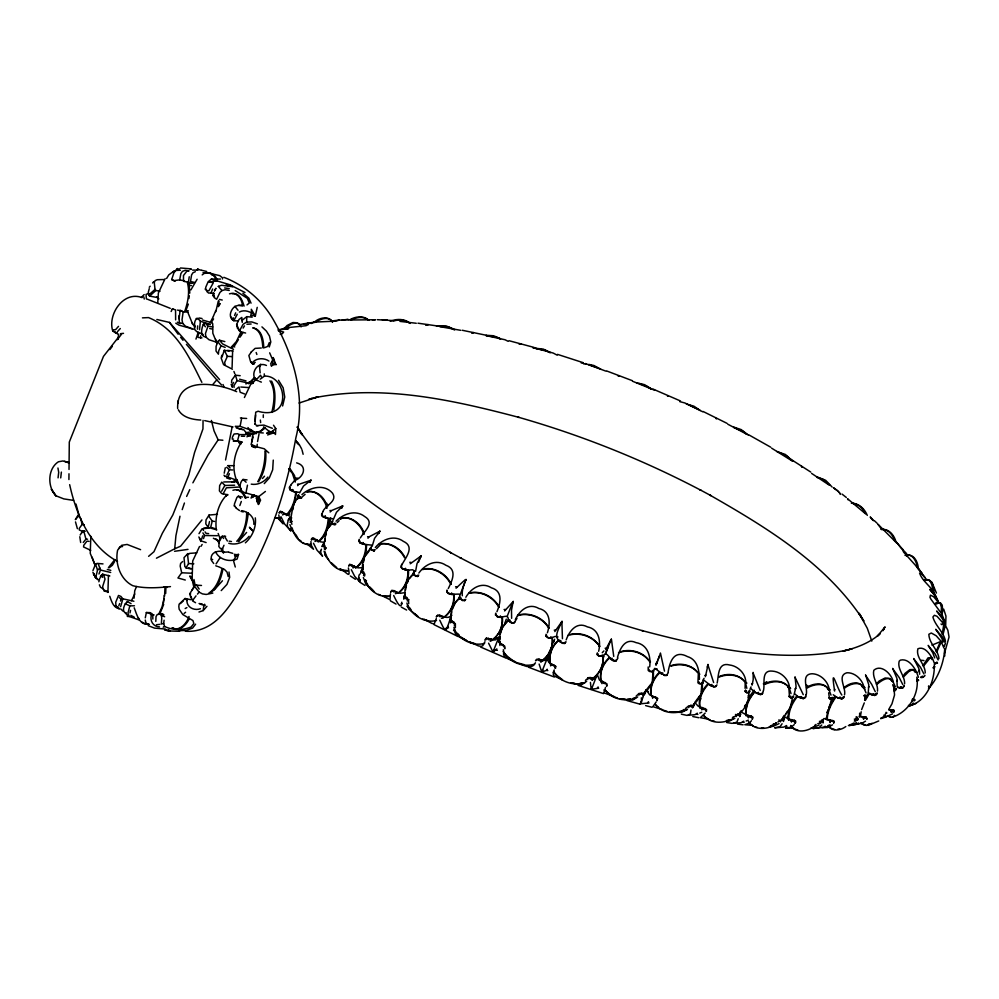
<?xml version="1.0" encoding="UTF-8"?>
<svg xmlns="http://www.w3.org/2000/svg" width="999" height="999" viewBox="0 0 999 999"><rect width="100%" height="100%" fill="white"/><g stroke="black" fill="none" stroke-linecap="round" stroke-linejoin="round"><path stroke-width="1.5" d="M263.286 417.47L263.299 414.822M325.1 541.271L325.1 538.711M499.9 645.504L499.912 643.431L498.414 641.445L498.851 637.162L500.374 644.417M763.311 690.983L762.025 694.193L760.214 694.63L755.281 692.344L750.861 688.673M229.782 284.965L232.779 286.75L229.77 286.363L229.782 284.727L211.313 279.158L208.142 281.755L205.831 287.075L205.432 289.585L207.43 290.684L208.916 290.771L213.299 282.804L208.803 281.743M259.503 366.333L260.14 372.877M598.676 688.224L591.183 689.298L590.421 682.417M597.227 675.336L597.24 674.462L599.45 680.094L606.942 683.84L606.668 686.301M944.767 656.043L944.717 648.925C943.93 662.899 937.986 678.383 928.483 688.698M68.919 479.545L68.981 473.776M69.018 469.455L69.293 442.082L103.471 356.393L118.369 337.312M933.678 592.682L933.865 588.648L931.992 582.454L929.257 580.007L926.173 579.832M203.059 420.392L202.947 428.933L194.58 452.46L188.861 474.775L172.827 514.96L162.338 533.279L153.971 551.71L148.614 556.318M216.808 529.882L208.154 527.372L209.515 521.54M145.292 617.832L146.353 612.537L150.087 612.624M189.822 282.817L188.449 282.118L189.236 276.76M310.939 541.458L311.101 544.992L313.536 549.263L307.217 544.043M401.348 567.357L401.998 563.985M925.249 672.914C925.286 664.21 915.434 657.379 917.931 648.738C924.537 645.978 929.869 654.083 932.729 659.003L934.739 664.26M794.505 723.114L795.441 722.864L795.441 721.665M945.691 624.987L945.953 616.108L943.693 609.14M598.651 651.298C600.899 641.608 599.388 629.245 587.387 626.873C576.723 621.153 569.305 631.081 566.183 639.884M706.106 711.263L706.143 710.014M942.569 623.813L942.881 623.126L943.843 623.751L942.244 634.353M152.835 619.068L152.772 614.66L151.548 613.324L146.353 612.537M213.724 563.498L211.413 560.389C209.553 552.584 217.77 549.775 223.988 551.985M342.445 505.944L341.608 507.942L342.62 505.969L331.168 510.689L330.169 512.012M865.534 674.824L868.78 684.765L868.268 692.757M934.677 657.941L932.791 652.822L928.183 645.366M224.226 473.176L225.287 467.782M861.188 711.8L860.539 715.771M447.265 592.145L447.315 590.933M199.513 329.707L200.362 321.191C194.892 313.661 193.269 326.099 195.155 330.145L197.415 332.105M321.628 513.673L322.515 516.545L325.212 517.819L333.404 518.843M465.109 600.324L462.525 600.611L459.852 598.289L459.565 596.253L466.009 579.333M753.146 672.377L753.196 679.632L752.097 685.152M866.932 718.269L866.882 719.417L866.083 717.12L859.028 716.333M904.607 683.803C905.044 675.761 896.94 669.18 899.2 661.176L900.386 660.127C907.854 658.204 913.498 666.033 916.458 671.852L918.456 677.31M462.337 595.754C460.826 583.478 474.1 571.178 456.056 588.211M708.004 664.385L707.217 667.057M833.778 723.039L833.89 721.203L832.866 720.616L823.75 718.568M897.189 686.513L896.902 678.333L892.694 668.393M554.208 669.904L553.296 674.437L554.12 675.986L562.137 679.745M294.605 481.343L294.643 480.544C303.309 477.697 308.304 465.946 296.641 462.874M690.983 710.014L690.459 713.786L687.662 715.409M752.559 718.918L752.609 717.694M255.032 424.125L255.694 412.237L258.129 411.226C266.046 413.811 276.523 413.574 280.944 405.132C286.463 393.456 278.434 375.412 264.473 376.086L260.24 379.17M703.296 680.918L702.484 683.566L699.412 683.865L697.914 682.854L698.338 673.938M179.071 318.818L180.145 310.202L183.192 311.738L187.912 312.212M504.845 648.838L504.77 646.166L499.35 642.569M273.501 425.224L275.774 428.559L275.474 434.478L274.076 432.742L270.005 432.817M699.437 683.229L701.373 683.853M496.066 614.123L495.504 615.222L495.654 613.186M745.204 682.816L745.092 688.373M323.464 544.792L322.952 546.428L323.801 546.79L325.05 546.003L323.152 544.205L321.965 546.603L323.464 544.792L322.689 544.755M944.642 645.854L943.68 646.465L945.341 643.843M789.16 719.205L791.62 719.692L791.495 722.04L790.771 720.054L783.853 716.62M937.636 601.485L936.65 598.026L929.857 589.385M362.999 569.917L363.112 564.76M231.568 382.767L231.718 380.169L235.427 375.199L240.172 375.699M255.082 421.116L255.519 415.022M405.244 596.578L403.971 598.538L404.333 596.578L405.244 596.578L407.192 597.727L406.518 598.801L405.382 598.426L404.295 595.841L405.07 594.343M273.264 460.102L272.677 469.767L269.305 477.972L264.26 483.603M407.929 570.167C408.354 578.284 405.594 586.813 399.175 592.107M657.005 700.049L657.579 698.338L649.625 694.817L646.403 689.884L648.051 691.558M164.585 596.103L164.947 587.912M197.44 329.22L197.665 325.886M236.301 426.923L235.277 426.373L240.097 426.336L241.658 418.194L246.641 418.469M546.066 634.265L545.941 636.288L547.514 637.612C551.548 639.972 554.532 634.565 558.004 636.975M177.472 268.469L174.688 271.903L174.6 270.779L171.691 279.533L173.814 280.657L179.683 279.857L180.894 273.551L182.405 271.403L185.102 270.329L188.599 270.916M657.579 698.338L657.092 700.661M555.519 668.343L555.731 666.283M943.855 623.064L942.931 619.517L936.625 611.013L942.669 617.607L944.979 623.076M942.806 642.257L942.045 638.673L935.801 629.258M229.221 290.472L225.05 289.722L221.94 290.572L219.905 292.532L216.646 299.238L214.173 297.565L213.736 293.219M372.227 545.204L362.962 544.168L360.152 542.994L359.215 540.197M235.914 507.517L234.328 505.919L234.465 503.958L236.925 497.39L238.349 496.228L242.432 497.015M289.435 487.087L290.209 490.022L292.682 491.358L299.263 492.357M894.03 712.062L893.381 709.902L888.773 709.802L890.509 710.439L891.27 712.212L891.071 709.877L892.981 711.288L893.893 710.888L893.381 709.902L892.319 710.689M222.515 278.971L222.59 277.884L219.743 275.637L208.354 273.002M447.003 590.009L446.84 592.07L448.314 593.568C451.386 595.267 458.816 593.381 459.765 594.417M706.418 711.4L706.568 709.502L698.301 706.318L694.817 702.572M200.562 338.087L200.737 335.839M414.947 571.141L412.525 569.767L407.654 570.179L402.385 568.856L401.061 567.332L401.223 565.222M907.242 556.231L906.555 553.621L902.147 549.013L903.645 552.185L919.542 569.83M455.369 627.734L455.382 623.763L450.187 619.755L451.56 615.184C447.54 620.204 442.42 615.247 437.699 614.997L436.313 616.982M936.1 651.51L940.384 641.658L931.93 645.117M218.481 306.631L219.031 301.061M222.927 569.205C221.166 578.171 217.807 588.174 209.703 593.356M273.788 409.99C275.249 400.312 276.049 390.147 271.603 381.081M597.34 652.834L597.177 654.807L598.788 656.043L603.196 655.993C606.955 649.512 609.415 660.514 613.998 660.976L616.083 660.926L617.956 658.004M806.23 694.63C808.041 687.874 800.549 674.225 812.05 673.751C820.828 673.925 828.895 682.117 829.345 690.684L831.006 695.142M844.517 694.78C846.315 687.836 836.663 675.586 846.915 672.764C855.444 672.364 863.261 680.494 864.222 688.536L866.058 692.919M546.653 635.227L546.553 636.375L546.028 635.551M649.675 666.945C651.048 656.842 648.014 644.605 636.038 642.632C624.899 637.412 619.88 648.975 617.457 657.379M268.806 452.834L264.26 448.776L257.005 446.915L257.243 444.243M450.661 622.889L450.524 620.054M740.571 714.035L739.672 716.545L740.571 714.035L739.922 713.011M794.093 694.642L796.078 686.463L795.029 676.822M914.834 700.074L914.122 700.961M90.822 536.301L90.247 553.371L94.98 564.947L92.095 557.167M108.466 575.399L107.904 592.457M134.066 598.176L134.753 590.734L136.526 586.5M163.461 603.009L164.148 595.566M156.443 558.191L174.7 548.801L175.924 535.676L179.982 516.233M232.642 350.599L232.08 367.669M606.331 684.253L606.83 685.826M178.833 315.896L179.433 322.977L182.705 323.401L185.539 326.248L193.931 329.295M236.526 441.321L233.179 440.921L237.525 440.796L239.211 434.602L250.075 434.602M795.441 722.864L795.616 721.053L794.442 720.329L790.771 720.054M744.842 690.958L746.753 692.707L748.613 692.557L749.675 690.247M253.659 494.705L257.118 497.465L256.793 501.136L258.466 504.433L258.953 499.787L256.119 498.439M664.497 671.128L660.426 653.021M746.29 714.859L748.688 715.459L748.426 717.794L747.776 715.759L741.495 712.175M928.521 686.912L928.633 685.851M547.402 632.754C550.349 623.638 550.824 611.313 538.836 608.478C528.546 602.385 519.355 610.764 515.297 619.705M857.229 717.257L857.629 720.154L857.492 717.819L856.155 716.758M295.017 533.766L292.345 530.694L289.91 524.637M451.398 614.26L451.673 611.813M503.996 646.453L504.67 648.201M554.832 667.956L555.656 666.345L548.801 662.412L547.914 660.539L547.752 657.067L550.149 650.624M58.067 477.872L58.704 472.302L57.942 468.007M60.714 477.909L61.376 472.102M365.821 544.655C365.934 553.409 362.724 562.599 355.432 567.907M359.215 539.348L358.978 541.446L360.152 542.994L361.276 542.969M405.507 590.122L406.418 585.189M198.988 612.025L203.184 610.589L203.858 605.219M748.164 697.627L748.451 695.254M271.815 412.437C274.201 402.21 275.861 390.134 269.98 380.794M830.069 698.488L830.594 699.275L832.155 698.85L830.594 699.275L828.783 697.814M745.329 691.82L745.566 689.959M190.759 599.687L185.077 598.501L179.108 604.195L178.821 606.518L179.158 609.215L182.792 614.547L192.932 620.554L193.856 623.501L191.121 626.997C182.867 630.394 172.652 630.469 164.61 626.46L163.686 623.376L164.098 620.217M117.87 339.398L118.681 334.128M222.028 357.055L224.275 350.249L229.121 351.074M406.156 569.917L405.257 569.88L405.457 568.306L406.156 569.917L407.654 570.179M823.114 719.942L823.064 722.727L823.114 719.942L822.314 719.505M919.192 672.027L918.793 668.381L913.71 658.503M415.584 571.403L417.008 563.648L421.316 555.744M348.376 567.919C350.686 579.732 347.277 572.427 340.047 568.643M255.257 316.308L257.23 307.355M251.636 442.182L252.922 434.802L253.783 433.054L254.995 432.742M693.843 705.594L692.856 705.594L692.519 707.904L693.843 705.594L693.706 703.721M454.508 623.975L454.32 625.249L455.219 625.811M240.309 486.488L237.088 482.542L234.328 481.019L234.116 482.405L234.902 480.194M177.822 403.534L178.259 400.649M328.534 559.665L326.173 556.893L324.076 551.211M462.612 599.987L461.6 599.375M188.898 298.539L189.31 295.804M298.251 495.691L298.851 495.329L298.601 496.503L298.401 494.655L298.202 496.491L299.225 497.889L301.648 498.026M702.484 683.566L702.647 682.529L701.56 683.778L702.821 683.079M232.13 426.973L225.562 459.952M598.026 653.783L597.852 654.882L597.14 654.045M257.555 441.558L259.016 434.078M325.274 549.75L325.612 547.702L322.989 545.566M763.461 690.684C765.234 683.816 760.651 669.542 772.677 671.153C781.568 671.827 789.747 680.132 789.585 689.06L791.008 693.618M941.945 614.772L942.744 610.938L942.207 605.094L940.471 602.897L938.311 602.946M701.286 707.791L702.222 707.542L701.847 709.852L701.286 707.791L699.937 706.855M833.603 722.964L833.89 721.203M348.951 565.946L349.837 564.373L358.004 567.869L363.261 567.682M328.159 518.506C327.834 527.172 324.837 536.126 317.919 541.758M407.267 600.961L407.492 599.7L408.903 599.675M648.938 670.516L649.138 669.442M287.462 523.726L288.286 520.042L289.897 518.319L291.246 519.53L289.011 519.805L289.211 519.005L290.584 519.542L291.895 524.3M616.083 660.926L616.208 660.227M749 699.2L749.5 696.503L754.158 690.197M792.357 698.401L790.421 707.479L783.341 717.981M165.697 593.493L165.871 588.074M170.142 630.831L168.519 629.894L168.319 630.943L179.62 631.281M248.289 512.699C247.228 522.989 244.73 533.191 238.399 541.583L246.591 532.455M360.077 573.95C357.63 574.85 358.753 584.84 360.314 579.707M654.845 668.643L653.121 671.528L649.75 671.565L648.201 670.441L648.189 666.957M554.969 666.708L554.095 665.022L551.985 664.76L549.725 662.874M829.47 698.651L828.658 692.806M644.755 693.668L643.431 693.493L642.981 695.779L645.042 693.581L646.091 689.785M218.344 300.936L215.821 311.7M492.894 652.297L498.851 637.162L495.154 640.034L486.351 638.149L484.727 640.084M214.51 296.815L212.899 295.467L213.311 293.431M605.494 687.399L603.858 692.794L614.472 696.715M513.236 601.286L511.5 610.177L511.625 618.331M496.94 611.713C500.424 603.284 503.334 591.246 491.346 587.787C481.331 581.406 470.929 588.473 465.846 597.277M290.834 530.993L287.375 526.461L287.387 524.213M834.615 691.058C830.406 662.986 836.313 687.087 841.857 695.054M668.144 671.89C669.867 661.513 674.088 649.437 687.487 656.605C697.539 659.615 699.312 670.516 699.437 679.357M717.145 683.066C718.743 675.736 717.682 661.738 729.632 664.997C738.523 666.071 746.665 674.6 745.691 683.728L746.852 688.323M919.417 670.391L919.629 674.225M129.982 612.911L130.557 610.364M221.815 355.232L221.179 358.054L223.564 364.66L232.405 369.23M245.704 434.378L246.104 432.654L243.943 429.92L240.572 428.958M417.407 615.884L408.641 609.015L406.905 603.046M893.943 710.227L893.568 711.912L892.244 712.15M206.131 542.569L201.086 540.871L202.66 535.839M98.864 581.78L99.5 579.033M500.149 634.29L502.534 627.285L508.791 619.73M295.729 492.245C294.942 500.174 292.532 508.241 286.988 514.185M458.766 599.3L459.228 597.29M827.234 718.93C827.647 710.876 831.38 703.471 835.976 696.99M864.922 694.692L864.522 696.428L866.97 696.241L865.421 696.89L864.747 696.103M282.63 405.969L284.74 397.04L283.142 387.774L278.509 380.257M183.192 311.738L182.018 319.78L182.705 323.401M258.666 380.994C248.464 378.209 255.906 360.202 266.446 365.484M372.29 545.816L374.563 538.324L380.057 530.981M698.713 682.929L698.963 681.88M652.447 679.969L653.109 670.454L652.135 671.678L653.733 671.166M363.911 574.125L363.611 575.374L364.598 576.073L364.847 574.013L361.875 571.89L361.538 570.392L363.149 569.243M831.368 699.412L829.257 708.353L826.747 712.612M294.618 502.472L296.591 492.332M828.071 709.889L826.473 718.418M668.381 672.377L666.72 675.424L664.685 675.574L654.957 668.431M701.211 691.658L701.96 682.317M746.216 691.857L746.478 690.833M892.681 684.752L894.292 688.748L893.855 690.434L895.678 690.072M864.272 702.896L861.638 709.602M259.965 366.745L260.652 364.111M591.42 689.372L597.24 674.462L594.755 678.558L590.434 677.497L588.036 677.734L586.775 679.32M80.17 535.039L82.517 531.293L82.742 532.467M313.474 543.231L317.033 550.212L322.577 556.206L320.367 552.672L320.617 550.561M363.436 562.262L364.098 559.815M418.281 576.186L415.696 576.336L413.948 574.762L413.274 573.326L414.011 571.303M239.835 505.569L241.321 501.461M203.546 538.598L204.533 535.514L202.922 532.904M219.231 540.871L220.292 537.112M593.356 678.858L592.669 678.171L592.045 680.419L594.218 678.508M601.648 681.555L602.597 681.393L601.972 683.641L600.649 680.606M253.072 437.013L251.174 444.33L252.248 446.64L255.532 447.752M361.538 570.392L360.776 572.939L362.15 571.053L363.961 572.252L363.012 573.176L361.875 571.89M190.921 597.777L189.66 593.843L193.519 587.899M562.037 621.153C558.391 630.332 551.835 637.924 562.724 643.368L564.797 643.431L566.083 641.845M239.91 337.387L241.421 332.442M92.932 570.591L95.542 564.185L97.078 563.386L103.009 563.898M466.108 640.272C462.15 638.049 453.758 635.826 454.707 629.969L453.883 627.285M739.884 714.198L739.635 715.072L737.824 713.948L740.471 714.722M168.519 629.894L168.219 630.931L164.585 629.845L166.908 629.707M325.449 536.201L326.161 533.753M198.314 331.968L195.954 339.111M738.224 718.718L736.9 722.14L732.804 723.388M516.995 618.331L513.923 623.251L511.875 623.101L509.59 621.578L510.027 620.117L508.916 620.841L508.329 620.054C508.691 612.437 501.098 619.318 497.002 616.633L495.766 614.572M788.86 696.253L790.771 697.864L793.094 697.015L792.944 696.353L792.482 697.577L790.771 697.864L790.709 696.116M783.503 721.515L783.965 718.868L782.729 717.669M238.536 554.408L236.338 556.48L235.402 554.757L238.536 554.408L237.1 559.09C229.096 562.387 219.318 559.627 215.434 551.673M269.255 346.978L270.804 341.945L269.455 336.014L266.433 331.144L261.95 326.885M292.62 509.977L293.394 507.542M885.376 713.898L884.989 715.134L883.728 715.234M864.734 698.576L865.334 696.678M448.276 588.561C452.072 580.881 457.729 569.48 445.879 565.259C436.126 558.603 424.862 564.56 418.868 573.039M245.367 542.832C252.235 536.713 256.481 527.122 255.307 517.882M550.324 650.549L551.173 647.901M224.825 341.583L219.455 340.209L217.957 341.196L216.084 346.428L216.034 351.011L218.406 354.183L218.719 350.824L221.091 345.829L218.257 342.332M917.432 679.183L916.895 680.831L918.705 680.207L917.357 679.844M943.006 634.615L945.241 625.611L944.542 623.713L947.864 630.294L949.05 637.037L944.492 653.358M268.506 433.529C270.192 429.607 267.12 433.042 271.303 431.955L275.774 428.559M749.475 692.132L749.799 691.158L748.588 692.382L749.55 691.52M217.457 514.298L209.053 515.059L209.116 516.683L212.25 521.066L210.689 527.21L215.622 528.833M240.222 491.371L241.209 488.411M247.465 485.189L245.954 492.957L258.741 496.603L260.589 500.199L258.466 504.433M375.162 549.587L373.988 551.086L370.854 549.388L370.329 548.439L371.828 546.078M324.288 549L324.687 547.777L326.336 548.014M390.459 593.806L390.035 599.712L382.742 596.053M506.281 619.155L504.845 623.251M213.374 316.483L210.127 322.665M134.478 605.781L129.833 605.856L127.934 613.111L129.221 616.495L139.248 620.004M158.853 613.935L162.063 606.868L164.023 598.838M189.023 616.483C186.9 623.001 179.533 632.03 171.965 627.809M611.313 639.098L605.382 654.045M182.205 509.627L184.428 503.021M222.44 548.788L223.988 545.292M705.381 676.71L707.979 665.009L713.636 682.542M204.595 323.976L203.334 324.263C201.648 328.234 199.6 336.388 205.881 337.088L209.053 339.772L216.733 342.257M252.185 317.17L246.79 316.633L246.641 322.09L243.132 324.263L239.648 330.519L240.934 331.83L245.617 333.042M221.99 569.043C219.98 577.996 216.795 587.874 208.766 593.194M171.141 311.501L172.427 308.953L175.562 309.89L175.624 319.88M98.963 574.013L100.474 570.029L98.239 563.798M120.629 606.655L122.865 598.838L120.916 596.415L118.506 595.466L115.722 602.247L115.946 605.781L119.031 608.678M439.76 620.167C445.741 632.817 445.554 633.541 450.636 617.432M488.573 643.181L493.069 652.11L493.768 650.137M186.376 309.303L188.336 304.108M163.686 604.42L159.79 614.098M543.294 660.451L541.583 659.952L540.796 662.137L542.27 660.676L544.892 660.364L547.752 657.067L548.963 659.652L547.639 657.891M290.085 522.377L290.522 521.166M333.354 519.443L336.476 512.275L342.607 506.068M821.003 722.215L820.554 723.426L817.794 723.638M539.123 664.073L541.72 671.915L542.669 670.029M452.272 609.365L455.294 602.734L460.264 597.365M419.992 558.229L420.929 556.231L418.469 562.25M464.76 581.868L465.509 579.857M560.963 623.776L561.875 621.728L562.449 638.686M118.756 605.956L119.668 603.546M120.479 601.036L121.229 599.063L122.865 598.838L133.891 601.248M551.51 663.711L550.674 665.883L550.499 663.798M99.95 568.056L97.527 570.067L95.692 577.697L92.907 572.34M206.83 291.521L208.629 293.094L211.014 292.894L212.65 288.973M239.648 330.519L237.437 328.172L236.638 324.45L239.011 319.48L241.808 317.42L242.245 322.365M197.702 336.526L198.876 333.504M655.881 665.059L657.442 661.026M855.594 721.141L856.056 719.942L857.629 719.655M446.428 628.084L445.666 630.344M541.358 661.101L547.752 657.067L541.695 672.165M640.084 704.033L641.62 701.972L641.346 697.826M378.658 533.416L379.595 531.418L378.771 533.441M606.243 651.885L608.354 646.528M403.758 599.1L405.332 595.117M504.62 610.951L512.849 601.873L507.155 616.433M657.979 659.69L659.577 655.669M333.004 520.729L332.168 522.976L332.08 521.216L331.98 523.051L333.167 524.438L335.701 524.512M226.923 475L229.433 469.805L232.68 469.98M407.38 582.779L408.241 580.619M643.281 696.54L640.322 703.87L649.063 702.921M359.615 581.693L360.227 579.632M270.592 364.048L272.727 359.965L269.668 352.834M591.271 689.335L592.07 687.399L591.183 689.298M643.818 695.217L645.441 691.258M269.33 342.532L267.732 346.403L264.673 347.627M656.243 664.785L660.364 653.633M863.698 695.579L865.459 696.365L865.858 695.379M131.069 603.671L127.547 601.573C124.338 603.271 120.891 612.537 126.349 612.961M234.565 315.472L235.677 312.812M393.693 595.504C395.192 598.588 401.373 612.162 401.773 602.185M225.537 476.211L227.859 477.023L229.42 473.726M309.802 482.367L311.176 479.982M341.77 507.979L342.62 505.969M213.411 316.183L215.784 310.539M244.405 397.515L250.612 384.465M596.316 676.773L597.102 674.887M238.162 320.966L233.803 320.704L232.717 319.543L233.429 317.857M184.628 311.663C187.837 302.497 189.972 292.245 187.412 282.692M240.722 332.33L236.426 341.446L231.006 347.54M190.647 568.868L186.051 567.894L188.549 563.561L187.625 555.144L189.585 553.396L196.803 552.847M445.504 630.007L446.328 628.084M541.72 671.915L542.532 669.992M561.101 623.813L561.95 621.84M656.168 701.91L652.871 706.655L662.237 709.527M221.628 491.183L224.862 485.489L234.628 485.202M491.845 639.934L491.196 639.16L490.259 641.296L493.081 639.835M402.435 563.786C406.331 556.793 414.86 546.528 403.359 541.346C393.918 534.428 382.068 539.497 375.324 547.502M883.066 630.631L884.165 628.109L882.929 630.381M299.925 497.589L300.349 496.628M830.406 698.638L830.831 697.677M237.263 314.235L233.803 320.704C227.822 317.47 230.519 309.715 234.952 306.381L237.987 305.432L241.808 305.769M378.746 533.491L379.608 531.53M464.872 581.93L465.746 579.969M512.2 603.92L513.074 601.96M869.292 693.83L865.259 700.524M100 578.096L102.597 574.213L109.828 575.973M415.934 575.786L414.722 575.012M649.987 671.016L651.798 671.69M199.013 533.653L202.01 528.871L208.991 528.046M750.087 688.998L751.036 686.9M486.351 638.149L485.801 639.872M605.731 649.637L610.926 639.685M186.638 496.428L189.76 489.635M192.882 482.829L208.154 454.857L218.157 439.86L214.048 430.894L211.388 420.442M252.297 495.354L251.049 498.064L253.871 496.403L251.598 497.115M321.004 550.212L321.491 549.175M640.322 703.87L641.208 701.96M782.092 723.751L779.969 726.86L775.074 727.709M897.015 681.106L897.377 680.331M299.613 492.894L303.496 486.063L310.652 480.357L298.676 484.39L297.64 485.664M864.635 700.137L868.443 693.331M224.862 485.489L221.803 482.142L219.643 485.576L219.405 490.884L221.578 493.506L223.102 493.843L226.386 487.824L239.186 487.025M565.109 642.782L564.797 643.431L560.963 642.245M753.159 673.101L760.202 690.434M445.741 630.132L448.039 626.423M271.391 366.296L274.375 363.099L273.202 357.53L275.237 362.887L274.375 364.485L270.979 365.347M334.553 523.239L334.752 524.775L335.839 523.264M780.431 721.877L780.993 720.716L778.77 719.954M216.071 563.898L220.167 557.629M554.183 640.871L553.171 642.894L554.645 639.248M165.172 278.584L158.366 293.044L157.717 303.234M190.884 289.922L197.115 279.258M241.596 441.908C233.129 454.582 230.906 471.553 238.948 485.002M199.525 546.478L192.72 560.938L192.158 578.009M210.389 324.563L205.732 323.401L207.954 326.223L205.457 333.529L205.881 337.088M309.64 482.33L310.652 480.357M936.837 651.81L941.108 642.22L941.807 642.232L941.095 642.769M894.779 690.321L895.266 689.385L894.292 688.748M598.788 656.043L600.836 656.268M744.542 706.705L745.716 704.445M736.213 716.583L736.812 715.434M114.922 559.502L108.416 567.657M131.493 600.661L134.74 594.005M257.817 481.63C263.099 472.302 265.259 461.638 264.985 450.961M214.635 290.659L215.909 288.286M554.832 631.568L561.713 621.765M275.237 362.887L274.375 364.485L276.311 364.623L275.012 363.174M922.864 665.671L928.021 657.854L930.718 657.642M699.387 696.216L694.929 702.26M255.257 315.909L251.298 309.253L251.636 312.924L250.624 315.522L255.332 315.771C251.186 311.875 244.78 309.128 239.373 312.025M365.921 555.244L370.242 549.475M688.698 707.629L689.31 706.505M904.132 685.426L903.096 687.3L904.307 686.313M854.357 721.178L855.369 719.342L857.816 718.843L857.492 717.819L856.006 718.044M603.071 658.004L604.07 656.218M233.591 382.43L232.38 384.59L232.342 387.262L231.106 384.34M436.301 618.581L434.278 623.801L432.005 623.476L424.3 619.355M650.624 684.54L644.355 692.394M917.806 680.656L918.331 679.732M360.352 537.912C364.073 531.406 375.399 522.852 364.685 516.533C355.582 509.34 343.381 513.773 336.051 521.191M192.12 589.81L195.017 585.127L201.498 585.464M888.798 709.365L891.97 703.808L894.542 694.979L893.843 686.288M243.044 332.442L240.909 336.014M253.234 382.467L255.956 379.408M226.273 496.166L227.26 494.468C217.994 503.521 214.86 517.082 216.284 529.695M493.069 652.11L496.84 648.913M541.957 671.99L546.515 670.341L547.165 669.218M235.427 375.199L237.088 380.607L233.991 385.539L234.078 387.375M289.76 516.183L281.581 511.675L280.269 511.388L279.171 512.837M294.081 504.845L289.523 512.774L286.288 515.584M255.195 377.859L248.526 383.753M877.134 692.806L874.724 695.466L868.406 692.831M214.385 290.971L215.772 288.636M819.242 723.388L820.329 721.578L823.176 721.365L823.064 720.379L821.328 720.429L822.839 722.115M883.004 630.369L885.077 626.885L877.297 636.213L879.982 633.816C869.717 642.969 856.455 647.889 843.268 651.061L852.085 648.801L849.088 649.575M243.144 328.084L244.455 325.899M693.468 706.156L688.773 705.781L685.389 708.578M828.621 707.429L835.226 696.478M793.094 697.015L793.631 696.141L792.482 697.577M797.552 696.403C792.132 703.096 788.186 711.45 788.898 720.254M373.888 549.625L373.988 551.086M934.627 666.645L933.178 667.782M231.83 356.568L227.372 356.343L224.725 362.275L225.037 365.272M585.439 680.644L586.063 679.62M638.861 695.192L639.535 694.093M702.846 680.282L704.07 678.309M166.633 278.459L168.769 274.887L174.45 270.692M200.986 546.353L202.148 544.48M211.051 322.827L213.549 318.931M114.535 561.688L112.363 565.259L109.116 567.782M844.167 696.478L841.508 698.963L836.675 697.277L833.253 694.742M149.238 288.661L148.289 292.307L149.563 296.104L157.867 297.602M328.159 527.984L329.608 525.674L330.681 517.907M297.939 497.252L293.157 505.169L290.984 517.669M127.073 602.322L127.547 601.573M100.375 576.598L102.597 574.213L103.584 574.837L105.032 579.083L102.697 586.413L102.984 588.811L105.032 590.659L107.73 591.358M187.1 554.82L187.937 553.521L184.003 557.654L184.803 566.445L186.051 567.894M705.169 713.086L700.374 717.669L708.054 719.093M587.749 679.545L588.036 677.734M751.098 725.237L744.792 724.725L749.113 723.189L751.485 720.704M238.449 339.548L234.952 345.142L231.706 347.664M258.504 481.755C264.298 472.839 266.621 461.625 265.672 451.086M189.186 618.93C186.376 624.612 179.783 632.005 172.889 627.971M370.329 548.439L370.904 547.564L370.854 549.238L370.517 547.877M597.365 688.061L598.101 686.937M78.184 514.947L75.35 519.617L78.434 516.146M228.771 284.665L228.022 285.801L225.836 283.654M250.824 352.422L255.12 348.376L261.301 348.002M301.885 494.617C310.127 487.075 324.525 483.603 332.617 493.306C337.662 501.311 325.674 505.182 322.902 511.438M618.219 376.186L619.38 375.774M192.657 600.436L196.016 595.854M218.856 305.781L220.342 303.621M263.736 427.597C260.389 433.666 251.286 433.791 247.977 427.56M754.807 692.082C748.975 698.526 744.967 707.18 746.265 716.033M786.076 713.423L787.524 711.325M83.267 542.469L85.939 539.135L87.562 539.198M294.643 480.544L290.771 484.915M735.002 716.445L736.188 714.735L738.124 714.36L739.06 715.709M782.804 717.469L784.315 715.309M300.587 498.201L305.107 494.368M354.77 566.82L354.258 565.983L352.909 567.894L354.77 566.82L356.418 567.107M367.982 538.249L368.943 536.888L379.445 531.418M410.202 563.798L420.741 556.218M924.237 676.498L924.999 675.411M417.545 575.212L416.908 576.123L417.557 576.598L418.743 575.087M794.954 694.03L798.139 696.703L803.084 698.676L806.006 696.378L805.781 694.817M331.031 523.563L326.061 531.493L324.138 543.956M279.208 512.849L280.269 511.388M923.588 666.008L930.456 657.554L931.792 657.866L931.855 659.54M868.493 687.437L869.018 686.725M81.718 532.667L83.716 530.756L85.227 531.293M894.33 691.583L895.891 689.46M329.071 527.122L332.205 523.464M518.793 614.847L517.957 615.684M647.677 702.796L648.501 701.698M793.643 728.071L785.589 728.221L791.32 726.997L794.255 724.637M537.15 659.952L535.501 660.751L536.8 659.203L539.348 659.153L542.27 660.676M687.949 715.247L694.904 714.722L697.339 713.174M821.777 725.012L818.818 727.871L812.849 728.521L825.449 727.097M117.358 339.697L121.503 334.203M409.415 578.558L414.26 573.289M902.821 676.56L905.069 673.326L909.852 669.642L913.198 669.505L914.809 671.927M109.878 349.563L112.375 346.278M463.911 600.399L464.597 599.5M703.783 680.107L710.926 685.726L713.761 686.875L715.709 686.575L716.982 684.902M195.604 624.175L192.582 628.084L186.376 630.394L178.621 630.706M708.591 684.115C702.384 690.321 698.401 699.275 700.162 708.154M381.094 543.98L376.523 548.688M564.373 643.131L565.097 642.195M739.672 712.674L741.295 710.601M311.588 540.097L312.387 537.899L320.317 541.795L324.026 542.332M733.166 723.239L741.058 722.727L743.706 721.191M923.725 676.398C923.126 678.533 918.506 677.372 922.577 676.236L920.928 677.509M348.651 565.846L349.837 564.373M644.105 694.118L639.06 693.368L636.063 696.216M877.159 693.668L876.335 694.692L875.324 693.781M182.617 561.525L180.607 563.436L180.182 566.083L181.693 572.764L177.934 577.984L185.29 580.032M484.965 641.733L482.767 645.729L481.306 646.341L478.371 645.891L469.767 641.882M197.452 594.13L199.088 592.12L202.435 593.893L206.156 594.455L212.862 593.106M513.399 622.877L515.234 621.715M201.96 519.942L180.644 546.166L174.7 548.801M615.734 660.676L616.483 659.765M271.89 432.667L273.401 430.844M464.535 600.836L465.784 599.313M316.895 540.459L316.508 539.635L315.01 541.458L316.895 540.459L318.619 540.871M844.043 697.29L843.231 698.276L842.444 697.427M880.731 718.381L885.189 717.319L886.188 716.133M118.893 548.588L121.641 545.317L127.11 544.443L140.597 549.675M152.585 282.979L153.696 281.668M667.282 674.3L666.72 675.424L666.708 674.65M774.687 727.834L783.778 727.11L786.613 725.549M141.408 297.29L144.181 294.568M149.238 287.275L150.162 286.201M311.151 323.576L311.95 322.627L310.876 322.839M824.2 727.284L825.162 726.148M212.974 384.315L216.771 379.882L186.401 344.318M762.824 693.169L762.012 694.118L761.738 693.368M832.479 698.176L832.092 697.439L831.755 698.563L833.191 697.352L832.155 698.85M437.862 615.734L436.438 616.495M659.864 672.664C653.908 678.209 650.049 686.338 651.123 694.605M390.709 592.282L391.92 590.247L400.124 593.306L404.807 592.657M804.844 698.089L805.681 697.127M118.494 326.373L115.584 329.67L113.012 329.945M80.657 518.281L82.13 524.45L79.246 528.409L79.296 529.957L83.342 531.73M225.649 536.263L222.228 536.226L219.243 541.62L218.831 546.528L220.654 548.801M203.184 610.589L206.943 606.318M312.175 538.511L311.226 539.36M391.945 590.946L390.659 591.708M715.546 686.438L716.383 685.514M235.377 389.91L238.998 386.95L240.16 392.232L244.58 393.968M262.475 478.484L264.523 476.198M214.273 589.897L222.452 580.769M281.943 329.433L284.54 327.984L306.056 325.699L308.491 324.425L304.695 323.738L299.35 324.6M848.388 725.561L855.569 724.7L858.578 722.989M886.725 716.533L892.631 713.823M117.345 331.755L120.292 328.534M247.04 479.882L243.044 479.445C238.499 483.366 239.136 492.082 245.954 492.957M413.336 573.988L414.086 573.164L413.948 574.762L413.274 573.326M602.272 652.697L603.883 650.936M912.462 701.623L912.237 699.325L913.398 700.037L914.584 699.325M221.216 590.596L226.96 584.403L229.67 577.347L228.996 572.015M888.061 715.621L890.509 717.307L892.881 717.02L894.654 715.359M288.286 520.042L289.872 517.844L291.745 517.919M609.615 657.954C602.797 663.798 599.025 673.314 601.311 682.167M926.572 579.807L921.927 574.15L919.579 573.039C922.514 582.155 933.178 587.4 935.876 596.952M903.508 676.922L908.715 671.653L912.087 669.917L914.797 670.341L915.721 672.414M297.615 499.001L299.275 497.277M289.211 519.005L289.897 518.319M796.902 695.891C791.433 702.397 787.087 711.138 788.411 719.867M284.265 328.484L287.063 325.512L293.019 322.502L296.928 322.752L298.726 323.913M340.884 518.518L340.247 519.143L342.395 518.131M322.877 511.8L321.528 514.972L322.352 514.622M876.373 683.953L879.195 680.993L885.151 677.984L889.697 678.521L892.057 681.393M558.866 640.309C552.484 645.529 548.851 654.02 550.112 662.25M936.987 603.858L935.813 602.921L936.7 603.571M209.053 515.059L206.031 519.88L205.806 523.876L208.154 527.372M594.118 677.322C600.499 672.102 604.133 663.611 602.872 655.381M180.307 603.621L183.429 600.749M337.3 522.477L339.098 520.729M267.907 477.072C264.011 482.18 257.692 485.289 251.248 484.153M201.398 270.304L197.652 269.193L196.703 270.117L192.57 270.092M917.382 681.043L918.256 680.207M249.051 536.301C244.268 542.307 236.251 545.504 228.759 543.306M159.977 291.283L155.869 290.497L149.563 296.104M754.27 691.57L747.202 702.085L745.516 713.511M254.27 377.697L250.25 381.955L245.816 383.928M236.775 541.296C243.793 533.703 246.741 522.602 246.666 512.412M508.641 620.067C502.734 624.725 499.425 632.155 499.612 639.647L498.663 637.974M535.427 662.774C532.654 668.993 525.649 666.67 520.916 664.135M543.518 659.365C550.012 654.22 553.483 645.616 552.272 637.424M856.418 722.489L853.87 724.7L849.287 725.549M834.302 690.034L834.977 689.422M255.232 362.35L252.685 364.16L250.474 361.313L248.863 355.519L251.273 352.123M708.191 683.616C701.897 689.672 697.752 698.988 699.862 707.779M811.6 473.401L828.858 484.877M459.965 597.639C452.759 603.259 449.488 613.236 451.673 622.052M493.581 638.861C500.112 633.766 503.421 625.074 502.335 616.92M493.281 639.123C499.862 634.015 503.009 625.362 502.035 617.195M866.857 695.554L867.756 694.78M150.187 293.681L155.02 289.398L154.283 282.617L155.07 280.632L157.293 279.708L163.774 279.545M186.651 271.441L183.491 275.512L183.479 279.882M659.602 672.19C653.533 677.572 649.737 685.951 650.849 694.13M563.024 643.119L562.462 642.657M445.329 616.246C451.835 611.126 454.957 602.409 454.07 594.305M738.086 714.859C745.117 709.377 749.774 700.237 748.825 691.233M413.836 573.488C406.668 579.145 403.559 589.135 405.494 597.964M693.481 704.72C699.537 699.35 703.346 690.958 702.222 682.779M609.49 657.529C603.209 662.774 599.512 671.278 600.736 679.47M399.737 591.97C406.131 586.775 409.091 578.096 408.479 570.029M558.878 639.922C551.735 645.579 548.289 655.456 550.599 664.31M371.191 548.101C364.785 553.296 361.825 561.987 362.437 570.042M644.492 692.819C650.774 687.587 654.457 679.07 653.234 670.878M845.816 726.548C841.046 730.269 831.867 732.292 828.521 725.599M247.003 304.92L249.288 303.022L247.327 298.314L235.202 290.584M315.272 321.353C319.955 317.582 329.27 315.659 332.555 322.315M459.852 598.289L460.789 597.514L460.477 599.05L459.503 597.552M184.066 613.486L185.602 612.262M783.965 718.868L781.655 719.055L784.09 719.617M266.683 433.391L269.218 431.381L271.303 431.955M520.991 343.906L519.105 344.131M876.997 684.327C880.918 680.881 889.485 674.675 892.906 681.905M265.359 427.884L259.69 432.08L257.917 432.417M291.009 485.389L289.772 486.363L289.41 488.474L290.384 488.186M241.795 320.554L246.79 316.633M937.524 663.099L935.189 663.586L936.925 662.287L935.189 663.586M265.422 491.446L258.741 496.603L259.016 498.351L255.369 496.041M318.494 541.77C325.674 536.563 328.871 527.097 328.933 518.531M912.437 703.995L913.623 703.071M822.002 727.659L827.659 727.509L832.542 724.799M844.068 687.687C848.9 683.104 859.215 679.882 863.124 687.287M774.45 724.25L776.31 722.826L774.45 724.25L773.388 723.713M349.725 565.009L351.511 564.647L352.834 566.083L354.258 565.983M246.94 436.85L250.874 434.016L254.196 433.566M441.446 618.331L444.555 617.095M586.675 681.318L581.393 684.952L570.729 682.792M592.669 678.171L591.858 678.771L590.147 677.697L589.822 678.596L590.946 679.208M355.931 567.857C363.449 562.887 366.77 553.284 366.483 544.605M202.198 274.9C206.743 270.329 213.998 273.738 215.934 279.146M592.07 679.183C599.762 674.313 604.22 664.797 602.859 655.769M443.032 617.782C450.749 612.899 454.495 603.408 453.646 594.505L451.198 594.455L451.56 592.944L452.147 594.467M861.175 716.658L866.533 718.119L866.083 717.12L864.772 717.781M289.235 518.294L289.872 517.844M885.339 716.246L880.793 718.718M814.897 725.212L816.046 724.425M908.428 705.381L909.053 705.943C926.41 701.785 934.977 680.943 934.277 664.66M471.803 333.316L473.414 332.542M298.202 496.491L299.225 497.889L299.987 497.589M642.819 694.205L640.883 694.143L641.246 692.944L643.431 693.493M895.454 689.185L896.553 688.461M395.342 593.693L398.663 592.682M350.324 319.455C355.681 316.521 363.311 315.422 368.269 319.842M256.793 501.136L258.953 499.787M844.63 688.074C850.311 683.428 861.563 680.307 864.759 689.435M359.69 541.008L359.128 541.433M637.712 696.965L632.592 700.137L621.84 699.063M795.054 688.873L795.903 688.361M865.534 721.153L861.7 723.388L854.707 724.275M732.442 717.507L733.803 716.67M806.543 687.699C812.861 683.079 824.013 681.73 828.571 689.485M684.203 709.902L683.229 709.565M814.872 725.986C808.203 731.28 795.991 734.115 790.721 725.461M172.752 272.49L174.288 271.591M861.563 723.026L863.523 724.874L866.433 725.424L872.127 723.276M333.803 524.063L333.167 524.438L332.292 523.014M667.469 396.166L668.119 395.916M774.774 723.938L770.316 726.098M827.696 719.792L833.278 721.64L832.866 720.616L831.368 721.128M924.812 580.569L923.576 579.87L924.35 580.431M286.626 327.472C290.185 324.263 298.089 319.98 300.786 326.423M423.014 569.592L423.963 569.068M687.462 709.377L681.443 712.412L672.614 712.087M185.177 608.541L186.875 607.604M559.515 641.208L560.801 640.496L560.202 641.895L558.703 640.371M899.525 687.836L901.385 686.825L899.762 688.061L897.751 687.3L903.009 688.049L902.322 687.874M198.214 269.305L196.703 270.117L198.227 269.755L197.652 269.193M935.426 603.871L938.498 602.272L940.121 603.084L941.408 607.242L941.27 612.449M274.076 432.742L267.595 434.952M278.908 329.595L288.723 328.546M163.199 627.21L164.61 626.46M541.583 659.952L540.621 660.451L538.886 659.265L538.436 660.102L539.61 660.814M734.877 718.331L729.582 721.016L726.098 721.415M892.881 717.02C908.815 711.625 919.717 693.781 916.795 677.185M849.1 725.349L854.083 722.926M807.03 688.086C813.698 684.103 824.512 682.042 829.22 690.009M871.89 694.78L873.788 693.843L872.264 695.079L870.154 694.143M425.949 325.137L428.271 324.55M253.409 433.578L247.228 433.828L246.104 432.654L253.247 431.493M610.664 658.953L612.1 658.254L611.301 659.577L609.627 658.091M775.311 724.45C767.269 729.695 754.27 730.644 748.488 721.603M819.03 725.162L810.851 728.196M881.305 717.969L883.428 716.945M779.033 723.626L773.251 726.335L769.317 726.723M764.572 683.99C772.227 679.57 783.99 679.795 789.123 687.961M282.442 514.947L284.353 514.023L286.089 514.535M390.234 321.303C396.553 318.606 404.795 318.569 410.164 323.414M195.354 271.691L192.919 272.802L191.571 274.937L190.522 281.481L194.78 282.505M231.805 482.18L234.328 481.019M838.423 698.014L840.309 697.152L838.873 698.351L836.675 697.277M661.226 673.701L662.799 673.001L661.925 674.313L660.027 672.851M827.759 725.774L830.007 724.787M710.289 685.202L711.975 684.465L710.926 685.726L708.915 684.34M799.774 697.464L801.623 696.665L800.324 697.876L798.139 696.703M299.026 403.034L317.782 396.928L308.966 399.188L311.963 398.414M734.053 718.144C724.799 723.401 711.375 724.562 703.895 715.684M316.021 321.878C320.704 318.881 328.334 316.171 332.455 321.516M756.78 693.169L758.553 692.407L757.379 693.643L755.281 692.344M752.022 719.28L752.884 717.12L750.536 715.746L747.776 715.759M751.61 683.99L752.597 683.566M868.069 725.411L878.745 720.953M699.762 713.074L701.773 712.275M746.191 721.016L748.338 720.154M764.972 684.365C772.901 680.531 784.402 680.132 789.66 688.473M303.521 323.813L315.884 322.103M909.053 705.931L915.908 703.496M719.03 676.61C727.247 672.889 738.298 673.888 744.367 681.106M497.777 616.333L496.94 616.246L499.013 617.045M687.2 709.39C677.072 714.447 663.174 714.06 655.581 704.794M868.281 724.287L869.854 723.701M393.219 321.216C398.401 319.168 404.807 319.73 409.403 322.939M307.205 323.251L315.397 322.29M924.262 580.069C930.431 577.172 932.554 585.926 932.741 590.334M910.101 705.544L911.138 705.182M885.189 717.319L886.263 716.945M148.489 293.544L146.054 294.38L146.341 298.876M491.196 639.16L490.034 639.56L488.361 638.274L487.824 639.085L489.011 639.86M618.543 652.759C629.507 648.638 643.381 651.922 649.912 662.05M905.943 555.581L907.154 555.169M632.954 698.438L635.439 697.602M331.93 320.916L339.398 320.067L335.714 321.129L313.599 322.14M350.974 319.98C356.493 317.307 363.886 315.884 368.918 320.367M287.887 514.66L289.835 514.035M704.832 675.474L705.918 675.124M726.498 720.566L728.933 719.792M218.232 286.363L221.691 285.277L229.77 286.363M719.33 676.985C728.321 673.463 740.296 674.5 745.978 683.216M763.336 683.803L767.369 682.542L766.221 681.693M670.816 665.746C679.857 662.437 691.208 664.497 697.489 672.127M163.686 623.376L161.326 624.063L161.751 618.131L161.126 614.01L160.327 613.798M280.195 334.365L282.255 333.778L283.679 332.03L278.534 331.044M635.564 698.026C625.337 701.922 612.512 699.387 605.581 690.609M567.832 635.451C578.521 632.03 591.083 635.589 598.064 644.48M324.475 543.993L323.152 544.205M254.745 379.42L257.218 378.758L260.577 375.212L261.701 377.622M890.621 716.733L887.924 716.32A18.706 0.787 73.6 0 1 887.736 716.071M905.019 555.419C911.95 552.797 916.245 560.839 917.207 566.458M679.532 711.45L682.055 710.826M280.906 518.056L274.638 517.957M671.016 666.096C680.868 662.961 693.131 665.272 699.088 674.337M585.139 682.554C573.676 686.375 559.852 681.855 553.483 671.44M517.544 615.521C529.283 612.175 542.707 617.707 548.813 628.246M620.916 651.598C630.569 648.738 642.045 651.735 648.388 659.74M547.352 657.792L545.317 658.266C550.349 652.759 553.221 645.242 552.11 637.749M342.245 320.117L348.214 319.455L338.861 320.217M449.213 593.356L448.114 593.106L450.237 594.043M792.769 720.716L794.442 720.329L794.779 721.353L793.518 721.503L791.62 719.692M171.915 309.315L173.089 309.041M837.836 729.208L839.659 728.795M314.81 397.689C383.042 384.34 453.022 400 519.068 417.42L517.869 417.082C581.206 435.102 642.682 459.665 700.973 490.297L699.874 489.71L710.863 495.591L709.652 494.955C767.17 527.809 827.11 564.235 863.86 621.053L859.065 613.349L867.282 628.259L871.802 641.108M846.253 650.299C778.009 663.636 708.029 647.976 641.982 630.569L643.194 630.906C579.857 612.887 518.369 588.311 460.077 557.679L461.176 558.266L450.187 552.385L451.411 553.034C393.893 520.167 333.953 483.741 297.19 426.935L301.985 434.627L297.49 427.085M517.694 615.197C529.433 611.775 542.919 617.32 548.963 627.921M534.465 664.223C522.727 667.657 509.228 662.1 503.184 651.498M468.668 593.356C480.469 590.334 493.331 596.84 498.938 607.429M163.049 614.073L157.268 614.46L156.019 616.658L155.807 621.415M190.322 269.393L191.383 269.181M857.554 724.125L858.79 723.875M193.144 283.167L188.961 283.504M307.292 491.933C316.446 489.522 324.725 497.652 326.923 505.931M603.196 655.993L601.373 656.355L602.172 655.032L602.372 656.268M277.947 330.032L288.174 328.733M655.669 663.473L656.88 663.236M468.968 593.094C479.832 590.272 491.958 595.541 497.852 604.957M229.483 293.831C236.788 291.258 242.295 299.425 242.457 305.831M232.929 490.272C238.699 488.086 243.369 493.144 245.18 498.076M484.577 643.406C472.789 646.49 459.84 639.997 454.32 629.345M422.227 569.418C433.004 566.82 444.13 573.051 449.675 582.217M570.354 634.452C581.218 631.818 593.593 636.6 599.5 646.203M306.518 491.908C316.783 489.323 324.875 499.3 326.973 508.291M340.984 518.119C350.761 515.746 360.364 523.176 363.648 532.042M422.652 569.218C434.29 566.383 446.466 573.776 451.286 584.34M200.412 608.728C193.843 611.188 185.839 606.818 187 599.3M777.871 722.027L782.13 719.517L783.041 720.791M379.145 544.18C389.598 541.733 399.8 548.701 404.545 557.692M436.513 620.516C424.875 623.351 412.687 615.958 407.879 605.394M340.309 518.169C351.173 515.609 360.889 524.75 363.998 534.465M379.695 544.055C389.997 541.62 400.661 548.364 404.957 557.592M676.922 711.75L669.517 711.95M651.048 695.354L656.081 698.214L656.056 697.227L654.045 697.202M496.191 638.186L498.351 637.849M580.069 683.279L582.629 682.891M209.99 281.918L217.32 280.831M188.012 549.375L174.563 551.286M176.586 269.318L179.658 268.868M129.221 616.495L127.323 616.433L127.56 615.596L125.237 612.799M348.289 320.017L375.474 319.755L372.49 320.229M247.702 436.276L250.737 435.876M749.75 716.508L751.585 716.271L751.822 717.307L750.499 717.344L748.688 715.459M159.828 624.375L156.443 624.737M269.293 432.067L268.606 432.155L270.217 432.005M147.927 624.063C139.148 625.237 136.588 613.723 134.191 607.804M207.305 273.039C211.513 272.14 215.459 275.649 216.858 279.308M232.205 293.656C239.41 292.52 242.457 300.574 244.081 306.119M253.584 433.841L254.882 433.691M228.234 551.972L222.827 552.31M605.132 648.276L606.43 648.126M122.577 546.54L120.042 546.815L117.607 550.199C114.848 563.399 120.23 579.532 132.83 585.714C145.142 588.786 157.967 587.799 170.467 586.613M801.747 698.201L803.895 698.513L802.035 697.901M175.799 270.417L180.432 270.267M120.542 333.666L123.514 333.341M552.272 637.936L550.287 638.136L550.924 636.75L551.273 638.086M439.41 326.323L448.626 326.998L454.607 329.995M196.191 318.469L198.039 318.294M267.008 433.179L270.429 432.879M436.438 326.036L445.866 325.811L453.896 329.121M881.018 529.42C888.173 528.459 893.019 535.314 894.979 541.296M785.664 726.66L786.987 726.56M280.07 518.493L275.499 518.044M148.863 624.225L146.079 624.225L142.195 622.19M180.444 267.969L190.809 268.843M233.716 465.684L227.947 465.646M627.759 699.113L630.394 698.938M188.449 282.118L184.116 281.468L183.616 280.269M223.764 481.955L232.63 481.868M203.734 528.121L206.743 527.947M389.111 596.391C378.409 597.664 368.569 589.785 364.797 580.157M758.728 693.993L760.926 694.467L759.29 693.806M881.655 529.482C888.798 528.471 894.167 535.227 895.841 541.383M554.233 630.157L555.619 630.082M246.928 324.238L251.124 324.013M311.488 544.63L306.131 544.118M703.184 708.628L705.119 708.528L705.282 709.54L703.895 709.49L702.222 707.542M211.313 279.158L220.492 279.046M473.114 332.742L472.402 332.679M896.49 542.157L901.323 548.401M886.65 713.448L885.913 712.424L886.7 712.587M389.523 596.291L382.904 595.866M347.714 570.779C336.301 572.027 327.834 561.725 324.962 551.698M185.352 631.243C221.99 633.641 237.225 591.108 253.921 565.983C274.762 525.824 288.012 482.092 295.904 437.649C306.169 397.39 293.694 355.357 273.639 320.254C262.587 300.637 244.842 285.364 223.851 277.322M499.912 643.431L502.984 645.679L503.246 644.755L501.211 644.417M245.317 497.427L248.451 497.29M310.914 544.617C301.198 545.666 294.118 536.463 292.17 527.884M348.214 570.741L340.097 569.58M142.445 317.857L148.564 317.595C176.523 328.896 189.335 357.192 201.86 382.355M256.181 432.33L263.261 432.979M865.596 724.924L862.05 723.988A18.706 2.785 75.9 0 1 860.951 722.702M425.686 324.725L427.897 324.737M217.482 535.701L204.533 535.514M712.162 686.113L714.385 686.7L713.011 686.076M246.641 322.09L251.835 321.928L257.367 323.838M486.6 335.751L496.278 337.088L500.536 339.073M761.375 727.896L763.623 727.846M825.336 726.86L830.281 726.822M192.27 573.264L181.693 572.764M450.849 620.879L453.858 621.927L453.509 623.126L451.923 621.84M252.685 364.16L254.096 364.148M502.06 617.32L499.887 617.345L500.387 615.921L500.861 617.345M233.554 439.135L232.268 439.148L232.392 437.15L234.066 434.003L237.75 433.703L239.211 434.602M742.819 722.302L744.205 722.289M316.508 539.635L314.997 539.635L313.886 538.199L312.962 538.748L313.873 539.697M165.409 629.033L154.558 628.121L148.202 625.649M241.308 436.238L244.605 436.263M943.893 623.738L944.642 623.751M790.396 697.14L789.51 697.127L788.86 688.124L788.024 687.012L788.773 688.124M248.801 387.587L240.809 387.025M125.25 603.746L129.833 605.856M504.058 609.49L505.444 609.515M486.326 335.277L493.593 335.764L500.262 338.611M361.313 571.028L362.15 571.053M156.855 319.48L169.468 322.415L219.58 379.57M533.091 348.052L543.269 349.076L550.087 352.372M193.818 563.798L188.549 563.561M377.272 319.692L392.182 320.529M535.864 348.551L545.829 350.499L550.224 352.809M625.212 699.362L620.104 698.838M696.503 714.297L697.889 714.347M455.569 586.725L456.943 586.8M238.836 305.195L243.057 305.419M207.954 326.223L212.775 326.935M323.751 516.62L322.078 515.909L323.976 517.12M189.66 593.843L190.709 593.906M387.337 320.155L382.367 319.867L386.388 320.105M325.899 517.869L325.137 516.071L325.899 517.869L327.597 518.356M679.745 401.635L684.839 402.959L702.759 411.8M258.092 425.761L256.194 425.636L263.873 425.087L272.365 428.309M603.284 682.479L605.369 682.617L605.319 683.603L603.908 683.403L602.597 681.393M200.787 420.042C192.557 419.605 182.592 417.607 178.322 409.777M583.641 363.898L586.238 364.086M189.023 285.452L191.446 285.627M208.629 533.616L206.144 533.441L205.045 531.88M294.68 477.972L298.002 478.234M363.773 544.23L362.962 544.168L363.037 542.507L363.773 544.23L365.409 544.592M218.157 439.86L222.889 440.234M852.097 503.209C859.165 503.396 864.809 509.203 867.294 515.384M439.897 326.648L460.676 330.319M581.218 362.962L583.129 363.137M572.252 683.204L574.85 683.441M179.733 310.914L181.88 311.114M834.59 729.482L830.256 728.034A18.706 4.808 77.8 0 1 828.633 726.423M547.552 637.262L549.6 637.949M89.086 541.358L86.95 541.146L83.741 545.317L83.579 546.952L90.722 550.337M409.777 562.3L411.163 562.449M399.887 321.378L416.271 323.264M252.747 327.922C261.9 328.971 263.599 340.459 263.761 347.939M851.335 503.196C857.367 503.459 862.874 507.792 865.209 513.236M236.95 489.935C241.421 490.034 244.88 494.118 245.879 498.201M908.603 555.057C915.209 555.469 918.031 563.174 918.381 568.806M232.967 351.024L227.46 350.374M293.356 491.433L292.557 489.56L293.356 491.433L295.067 492.02M654.432 668.581L657.105 668.88M417.957 323.189L440.547 326.423M198.164 337.425L201.985 337.874M240.097 426.336L251.723 430.482M291.521 490.184L289.735 489.348L291.446 490.584M921.228 660.252L923.95 660.576M251.96 383.828L237.088 380.607M485.839 335.564L505.019 339.747L508.191 341.333M73.539 500.387L63.786 498.888L55.882 495.754C47.265 486.825 47.565 468.731 58.441 461.763L62.974 460.951L68.806 462.737L64.598 461.301M923.388 677.172L921.602 676.885M737.449 724.088L743.094 724.787M524.425 664.722L516.933 662.699M184.478 280.956L179.683 279.857M185.589 310.477L188.386 310.876M367.57 536.688L368.943 536.888M199.063 603.521L202.198 603.97M224.638 287.937L229.233 288.624M211.014 292.894L214.086 293.356M82.13 524.45L84.316 524.787M726.735 722.539L732.005 723.363M188.873 327.847L179.021 325.162L175.774 323.189M712.449 720.916L714.497 721.228M533.903 347.814L553.196 353.059L557.205 355.182M229.121 541.158L231.481 541.533M366.458 580.694L365.459 580.207M329.932 510.477L331.168 510.689M212.25 521.066L214.523 521.453M163.886 586.85L167.295 587.424M636.813 382.854L644.43 384.64L651.123 388.673M816.633 477.272L822.839 479.245L829.732 485.127M228.072 494.867L223.102 493.843M199.163 318.007L202.035 318.519M142.083 297.627C123.439 290.497 107.542 314.485 112.7 330.856L117.407 333.616L112.7 330.856M588.836 364.41L593.881 365.484L600.724 369.18M553.908 665.958L551.985 664.76M249.226 382.018L253.222 383.404M474.962 643.593L470.017 642.357M546.515 670.341L547.814 670.591M204.745 420.616L233.067 426.973M462.212 330.257L486.251 335.264M253.783 433.054L256.381 433.628M798.213 730.331L793.218 728.371A18.706 6.806 79.2 0 1 791.108 726.423M209.715 328.546L212.487 329.083M692.856 705.594L690.684 705.169L690.684 706.493L691.695 706.955M692.769 716.533L698.85 717.732M163.973 614.885L161.164 614.085M177.497 310.102L180.394 310.714M147.84 624.113L149.213 624.4M632.542 381.243L654.957 390.359M221.091 345.829L225.175 347.415M67.045 462.137L69.293 462.624M187.874 270.654L188.986 270.891M776.722 451.473L785.401 454.483L792.657 461.038M496.178 650.037L497.402 650.312M100.474 570.029L110.689 572.464M152.772 614.66L154.071 614.934M686.413 404.046L693.855 406.156L700.262 410.477M297.502 484.14L298.676 484.39M681.38 714.173L687.037 715.409M588.823 364.697L598.563 368.119M219.355 299.413L222.228 300.037M912.849 698.825L914.772 700.074L913.398 700.037M667.02 711.325L662.649 709.989M733.616 427.422L742.744 431.156L746.728 434.34M427.46 620.491L422.764 619.093M200.362 321.191L209.028 324.176M240.397 417.907L241.658 418.194M230.319 479.233L226.573 477.909M159.49 626.86C153.297 626.897 149.525 620.629 151.448 615.034L150.325 614.572M201.723 270.292L206.706 271.478M447.477 627.584L448.551 627.847M242.332 442.182L237.525 440.796M727.759 424.188L748.288 435.027M817.794 477.172L825.649 480.307L832.08 487M240.996 511.363L243.294 511.925M771.64 448.176L792.482 461.151M239.635 379.22L246.029 380.906M509.04 340.721L534.065 347.415M854.32 719.08L856.056 719.942M211.251 559.165L212.662 559.515M107.318 569.467L110.802 570.354M203.009 272.715L205.594 273.376M405.182 597.514L408.416 599.525L408.728 603.733M211.8 274.975L214.236 275.587M645.616 705.619L652.01 707.267M734.053 427.21L741.171 429.595L747.152 434.128M755.369 726.972L757.23 727.459M639.248 383.541L646.578 386.188L650.961 389.011M778.184 452.035L786.625 456.006L790.271 459.303M202.485 320.017L212.3 322.927M639.61 704.07L626.997 700.561M916.483 566.445L922.314 573.501M930.131 589.909L935.701 595.916L937.124 599.512M118.869 608.716C113.124 607.392 111.501 601.098 109.753 596.266M236.326 427.959L239.56 428.858M401.273 603.384L402.272 603.658M228.833 552.222L232.779 553.346M819.417 721.315L820.329 721.578M359.802 542.432L361.813 543.568M617.594 698.076L613.011 696.403L608.841 693.493A18.706 13.786 78.8 0 1 605.469 690.297M237.587 428.134L242.42 429.533M585.327 363.549L605.844 371.116M103.821 590.846L108.179 592.132M557.504 354.37L583.066 362.637M251.723 445.941L253.684 446.541M874.874 695.029L875.648 695.279M188.799 567.894L191.733 568.806M603.546 693.618L577.996 685.339M688.648 404.77L697.951 409.103M236.676 391.683C216.97 382.954 176.498 375.936 177.647 408.466M147.203 299.126L170.255 308.329M241.795 510.639C248.376 511.925 254.62 516.958 253.833 524.313M189.947 328.221L192.083 328.958M358.604 577.946L359.428 578.234M236.863 480.294L227.859 477.023M119.793 608.878L114.922 605.681M320.267 551.823L320.954 552.06M253.296 327.909C261.263 330.594 262.362 340.572 262.837 347.777M213.374 538.249L217.27 540.284L218.893 542.807M215.759 565.796L217.582 566.458M606.705 370.966L632.217 380.631M554.345 677.022L528.846 667.357M928.446 645.966L934.964 653.646L938.148 659.952M516.021 662.087C512.062 659.952 501.885 658.553 503.746 652.172L503.321 649.725M259.703 381.468L261.388 382.118M508.916 620.841L511.875 623.101L510.988 621.952M735.464 714.46L736.188 714.735M841.483 698.438L842.382 698.801L840.384 698.214M218.344 566.62L224.438 569.405L227.035 572.09L228.209 576.61M300 326.198L301.386 326.748M102.984 588.811L100.474 587.2L99.388 584.815M246.104 432.654L248.476 433.603M161.214 615.372L164.648 616.745M200.137 604.108L205.107 605.656L204.633 604.208M232.505 346.029L234.728 346.953M257.005 446.915L251.523 444.58M652.934 389.036L680.481 400.974M935.588 662.837L936.825 663.361M117.52 561.45C89.648 546.416 76.074 514.023 69.668 484.677M239.535 510.564L235.851 507.917M505.494 657.854L480.569 647.015M378.546 594.355L380.631 595.254M238.349 496.228L240.722 498.489M467.744 641.283L461.113 637.162M114.56 332.305L117.407 333.616M254.146 432.067L250.262 429.22M936.063 629.82L942.444 636.987L945.204 642.869M177.347 322.19L180.282 323.576M171.691 279.533L175.15 281.169M703.134 411.501L726.96 423.314M291.433 521.128L292.27 521.528M457.929 636.488L434.09 624.675M865.459 696.365L866.195 696.728M199.088 332.517L203.234 334.603M710.426 720.242L706.48 717.919A18.706 10.577 80.4 0 1 703.583 715.334M230.17 285.839L229.782 284.727L245.005 292.507M130.819 615.359L134.216 617.12M235.402 554.757L234.453 554.27L235.289 557.842L233.379 560.202L235.277 567.02M900.786 687.599L902.022 688.249M234.328 505.919L235.314 506.431M254.82 379.083L256.431 379.92M268.943 361.051C263.773 357.492 255.669 357.879 251.86 363.274L251.061 362M748.401 434.615L770.679 447.177M187.15 600.486L185.077 598.501M254.733 423.863L255.769 424.438M401.323 607.117L406.605 610.039M238.611 442.545L241.046 443.906M514.497 661.725L508.204 657.08A18.706 16.196 71.8 0 1 504.72 653.371M865.696 675.449L871.677 684.315L875.286 691.695M302.685 542.532L304.283 543.444M390.372 600.811L396.041 604.083M873.538 694.755L874.724 695.466M233.516 349.325L222.627 343.918L219.455 340.209M119.293 597.652L121.229 599.063M916.458 671.852L917.119 672.252M664.048 674.687L665.197 675.374L664.085 674.775M252.035 530.394L249.413 527.235L253.384 531.206M195.554 602.722L192.645 600.948L190.834 596.178M790.421 459.016L810.738 472.052M405.257 569.88L402.073 568.331L404.17 569.38M360.227 582.442L365.01 585.451M751.673 724.974L753.521 726.136M613.249 659.989L614.435 660.764L613.561 660.202M350.324 575.936L355.394 579.283M336.613 567.494L331.343 562.787M215.959 538.886L219.168 541.608M562.524 679.782L558.379 676.623A18.706 15.11 76.2 0 1 554.907 673.151M864.335 687.175L865.109 687.712M801.835 466.995L801.448 466.296L802.035 466.783M892.919 669.018L899.225 677.559L902.796 684.602M418.344 616.758L414.36 613.573M603.92 689.922L604.607 690.409M837.711 490.846L833.453 487.762L838.348 491.383M829.52 689.31L830.369 689.934M243.044 479.445L246.129 482.242M440.134 616.783L439.011 615.946L439.672 615.222L443.131 617.057M372.615 590.047L365.796 583.99L363.349 577.522M870.241 516.945L873.65 520.654M896.702 542.619L903.096 549.75M795.129 677.459L803.246 694.63M553.046 672.564L553.808 673.139M290.609 530.594L284.59 524.025L280.944 516.695M299.525 539.997L301.336 541.383M841.97 494.055L846.328 497.465M374.463 591.908L369.393 586.638M940.983 623.975L941.907 624.7M789.797 687.712L790.659 688.386M263.586 426.873L269.218 431.381M916.732 566.945L925.024 577.422M394.068 592.057L392.957 591.171L393.743 590.496L397.14 592.519M806.593 685.139L808.403 686.6M453.534 630.307L454.408 631.018M242.882 293.244L248.851 298.127L251.049 303.172M201.086 540.871L198.838 536.975M745.991 682.379L746.865 683.116M277.934 518.256L283.192 523.838L279.42 518.718L278.796 514.922M406.943 606.293L407.829 607.055M156.606 296.915L158.866 298.863M230.107 467.969L227.997 465.559M288.624 468.693L292.407 473.426L295.254 482.08M359.44 581.568L354.682 576.298L351.311 569.68M698.938 673.451L699.812 674.225M226.636 467.257L229.433 469.805M350.699 565.272L351.685 566.196M861.925 686.463L863.161 687.749M205.357 288.848L206.244 289.685M874.3 520.604L877.072 523.214M199.088 592.12L194.855 586.688M825.299 718.331L826.897 719.879M147.74 624.425L145.792 622.527L145.267 620.067M212.899 295.467L213.524 296.079M301.623 448.851L299.225 444.468L295.654 440.871L298.351 443.506M195.255 326.898L192.67 324.2L187.937 312.637M870.454 517.382L873.064 520.479M295.654 440.871L296.628 441.833M840.147 493.331L838.448 491.758L839.172 492.607M866.046 514.21L847.514 498.713L848.001 499.775M296.99 442.919L298.738 444.68M120.904 609.053L122.939 611.101M649.675 661.076L650.486 661.9M324.787 554.882L325.599 555.719M748.501 695.454L749.5 696.503M203.334 324.263L205.457 326.798M216.771 379.882L221.616 385.002M218.394 286.426L221.94 290.572M827.422 688.611L828.508 689.922M190.597 576.236L194.817 585.501M599.138 645.529L599.875 646.378M371.303 549.388L372.115 550.337M715.858 418.244L716.42 418.918M290.896 528.521L291.646 529.408M508.329 620.054L509.59 621.578M93.431 574.163L98.089 579.782L95.192 577.397L93.881 573.563M232.717 319.543L231.194 317.095M748.613 692.557L746.753 692.707L746.565 692.007M281.393 513.136L280.632 512.187L281.581 511.675L284.353 514.023M896.827 543.169L877.871 524.15L881.642 529.258M239.66 331.393L236.638 324.45M178.147 334.24L169.468 322.415M180.594 337.262L183.029 340.297M238.037 310.277L234.952 306.381M155.02 289.398L155.869 290.497M148.526 294.305L149.388 295.517M224.001 475.174L225.025 476.598M290.122 468.843L294.48 475.487L295.504 479.795M202.535 528.995L203.546 530.457M298.002 538.411L295.879 534.665M83.716 530.756L85.939 539.135M498.389 606.206L499.001 607.105M839.759 493.506L840.334 494.405M199.176 589.073L196.378 584.727M859.065 613.349L860.688 615.946M300.374 432.043L301.985 434.627M224.525 536.338L227.385 541.033M699.487 696.578L700.961 698.975M227.372 356.343L224.275 350.249M223.551 538.511L222.228 536.226M101.411 574.987L102.61 577.372M938.898 602.984L933.703 596.803L930.444 595.154L929.944 597.29L930.893 599.1L941.87 614.123L944.729 621.39M745.004 706.218L746.241 708.403M944.08 624.213L937 616.271L934.377 615.284L932.891 617.007C935.326 625.986 943.918 632.03 945.516 641.383M450.262 583.241L450.761 584.153M326.673 503.259L327.984 505.719M200.824 541.383L199.5 538.498M787.324 716.433L788.211 718.206M194.293 324.488L194.955 325.861M937.724 599.899L938.198 600.886M189.673 576.073L192.482 581.018L193.956 587.637M923.913 673.963L920.504 667.282L913.96 659.115M77.373 528.671L75.499 521.915M862.886 717.382L863.66 719.23L863.573 716.895M931.992 582.454L936.438 593.056M299.513 324.875L299.95 325.924M217.045 343.544L212.837 333.254L212.725 323.626M235.514 554.47L236.338 556.48M829.407 720.604L830.181 722.527L830.169 720.167M943.93 648.051L941.058 641.246L936.238 635.801L931.305 633.004L928.87 634.278C929.008 643.406 938.123 649.562 938.973 658.666M252.884 382.692L252.085 380.532M233.928 371.466L234.815 373.751M218.132 533.491L219.805 537.837M194.892 584.09L193.956 579.495M222.527 548.588L223.451 553.171M215.584 339.335L217.033 343.244M236.963 479.52L238.411 483.429M229.782 284.727L230.369 286.313M895.391 686.925L893.418 682.667C892.457 674.849 881.368 663.436 873.813 670.292C872.04 677.572 878.283 683.816 877.497 691.133M256.169 352.51L256.868 354.47M223.039 384.515L224.038 387.35M192.133 322.627L192.67 324.2M138.374 617.794L138.911 619.368M97.527 570.067L95.542 564.185M943.968 621.453L944.28 622.427M363.324 533.029L363.586 533.903M856.78 718.543L857.08 719.567M272.115 361.463L272.927 364.46M76.011 504.083L79.658 517.657M302.023 449.925L303.134 454.283M80.669 542.494L79.808 536.738M652.21 696.291L652.684 698.388M942.919 640.621L943.118 641.583M715.534 685.776L715.709 686.575M613.736 656.405L611.425 639.223M143.806 296.853L144.243 299.063M599.05 646.253L598.851 645.192L598.863 646.128M500.037 641.67L500.487 644.18M326.323 506.805L326.423 507.642M260.352 420.055L260.652 422.627M189.81 293.119L189.036 282.979M264.236 373.876L264.473 376.086M221.591 548.426L221.766 550.574M404.295 595.841L404.333 596.578M859.639 713.161L859.714 717.132M653.109 670.404L653.121 671.528M499.875 636.7L499.887 639.06M751.673 724.987A18.706 8.741 80 0 1 749.138 722.702M658.541 707.367A18.706 12.263 80 0 1 655.369 704.457M459.328 635.277A18.706 17.033 64.1 0 1 457.48 633.416M410.964 609.677A18.706 17.595 51.6 0 1 409.478 607.517M367.732 584.602A18.706 17.87 32.6 0 1 365.347 580.032M549.238 652.822L550.037 650.449L549.238 652.822M934.614 666.945L933.416 667.894L934.614 666.945M451.56 615.184L450.949 615.809L451.56 615.184M55.882 495.754L51.424 489.335L55.882 495.754"/></g></svg>
